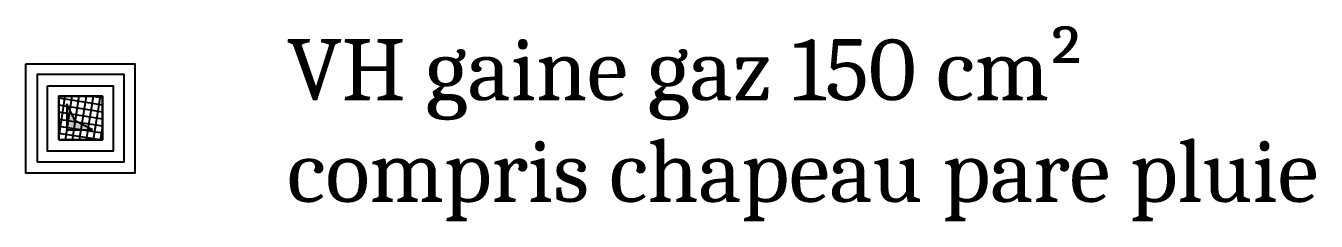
# Model space of a CAD drawing. Header units: centimetres. Extents: x 2666 to 9670, y 1889 to 5633.
# Drawn here: x 9374.4 to 9670.2, y 3945.2 to 3990 of the extents above; entities that cross this region are included whole.
import ezdxf

# ---------------------------------------------------------------- set-up
doc = ezdxf.new("R2010")
doc.units = ezdxf.units.CM
doc.header["$LTSCALE"] = 12.7
doc.linetypes.add('CONTINU', pattern=[0])
doc.layers.add('prlm-MOD', color=64, linetype='Continuous')
doc.layers.add('prlm-MOD-PB', color=123, linetype='Continuous')
doc.styles.add('prlm-mod', font='cambriaz.ttf', dxfattribs={"height": 18})

# ---------------------------------------------------------------- blocks, each defined once
blk = doc.blocks.new('xi.vhgaz')
at = {"layer": 'prlm-MOD-PB'}
h = blk.add_hatch(dxfattribs=at)
h.set_pattern_fill('ANSI37', color=256, scale=0.5, angle=36.1618, style=0)
h.set_pattern_definition([(81.161841, (11122.5579, 22597.7274), (-1.56865046, 0.2439098), []), (171.161841, (11122.5579, 22597.7274), (-0.2439098, -1.56865046), [])])
h.paths.add_polyline_path([(5, -15), (15, -15), (15, -5), (5, -5)])
at = {"layer": 'prlm-MOD-PB', "linetype": 'CONTINU'}
blk.add_hatch(color=256, dxfattribs=at).paths.add_polyline_path([(6.81, -6.7), (8.77, -10.6), (12.71, -12.7), (6.81, -12.7)], flags=16)
for p, q in [((5, -5), (15, -5)), ((5, -15), (5, -5)), ((15, -5), (15, -15)), ((6.81, -6.7), (6.81, -12.7)), ((8.77, -10.6), (6.81, -6.7)), ((12.71, -12.7), (8.77, -10.6)), ((6.81, -12.7), (12.71, -12.7)), ((15, -15), (5, -15))]:
    blk.add_line(p, q, dxfattribs=at)
at = {"layer": 'prlm-MOD-PB'}
for points in [[(-2.57, 2.41), (22.43, 2.41), (22.43, -22.59), (-2.57, -22.59)], [(0, -20), (20, -20), (20, 0), (0, 0)], [(2.43, -2.59), (17.43, -2.59), (17.43, -17.59), (2.43, -17.59)], [(5, -15), (15, -15), (15, -5), (5, -5)]]:
    blk.add_lwpolyline(points, close=True, dxfattribs=at)

msp = doc.modelspace()

# ---------------------------------------------------------------- block references
at = {"layer": 'prlm-MOD-PB'}
msp.add_blockref('xi.vhgaz', (9376.97, 3978.82), dxfattribs=at)

# ---------------------------------------------------------------- texts
at = {"layer": 'prlm-MOD', "insert": (9434.3, 3986.93), "char_height": 14, "width": 278.8522, "attachment_point": 1, "style": 'prlm-mod'}
msp.add_mtext('VH gaine gaz 150 cm²\\Pcompris chapeau pare pluie', dxfattribs=at)

doc.saveas('drawing.dxf')
